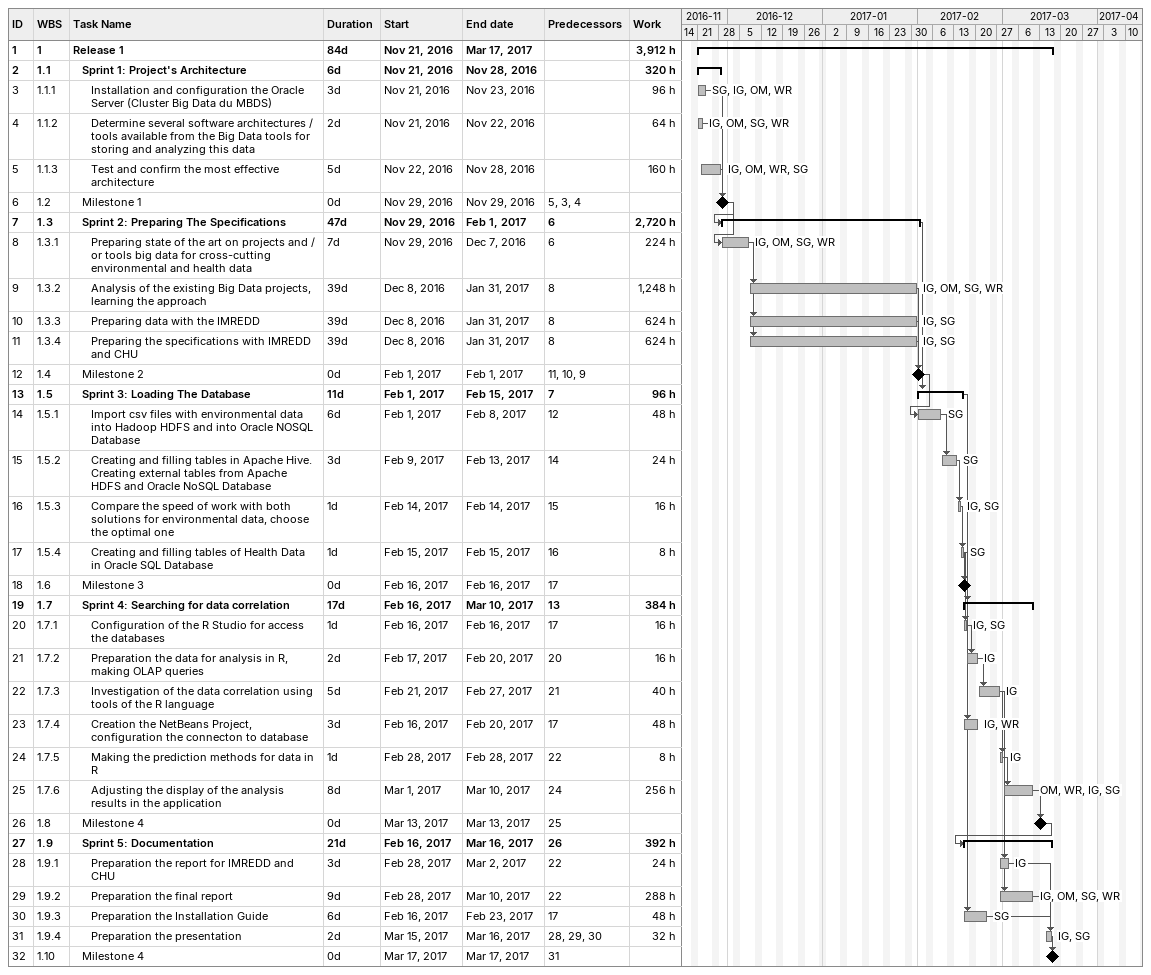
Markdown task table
| ID | WBS | Task | Duration | Start | Finish | Predecessors | Resources | Work (h) |
|---|---|---|---|---|---|---|---|---|
| 1 | 1 | **Release 1** | 84d | 2016-11-21 | 2017-03-17 |  |  | 3912 |
| 2 | 1.1 | **Sprint 1: Project's Architecture** | 6d | 2016-11-21 | 2016-11-28 |  |  | 320 |
| 3 | 1.1.1 | Installation and configuration the Oracle Server (Cluster Big Data du MBDS) | 3d | 2016-11-21 | 2016-11-23 |  | SG, IG, OM, WR | 96 |
| 4 | 1.1.2 | Determine several software architectures / tools available from the Big Data tools for storing and analyzing this data | 2d | 2016-11-21 | 2016-11-22 |  | IG, OM, SG, WR | 64 |
| 5 | 1.1.3 | Test and confirm the most effective architecture | 5d | 2016-11-22 | 2016-11-28 |  | IG, OM, WR, SG | 160 |
| 6 | 1.2 | Milestone 1 | 0d | 2016-11-29 | 2016-11-29 | 5, 3, 4 |  |  |
| 7 | 1.3 | **Sprint 2: Preparing The Specifications** | 47d | 2016-11-29 | 2017-02-01 | 6 |  | 2720 |
| 8 | 1.3.1 | Preparing state of the art on projects and / or tools big data for cross-cutting environmental and health data | 7d | 2016-11-29 | 2016-12-07 | 6 | IG, OM, SG, WR | 224 |
| 9 | 1.3.2 | Analysis of the existing Big Data projects, learning the approach | 39d | 2016-12-08 | 2017-01-31 | 8 | IG, OM, SG, WR | 1248 |
| 10 | 1.3.3 | Preparing data with the IMREDD | 39d | 2016-12-08 | 2017-01-31 | 8 | IG, SG | 624 |
| 11 | 1.3.4 | Preparing the specifications with IMREDD and CHU | 39d | 2016-12-08 | 2017-01-31 | 8 | IG, SG | 624 |
| 12 | 1.4 | Milestone 2 | 0d | 2017-02-01 | 2017-02-01 | 11, 10, 9 |  |  |
| 13 | 1.5 | **Sprint 3: Loading The Database** | 11d | 2017-02-01 | 2017-02-15 | 7 |  | 96 |
| 14 | 1.5.1 | Import csv files with environmental data into Hadoop HDFS and into Oracle NOSQL Database | 6d | 2017-02-01 | 2017-02-08 | 12 | SG | 48 |
| 15 | 1.5.2 | Creating and filling tables in Apache Hive. Creating external tables from Apache HDFS and Oracle NoSQL Database | 3d | 2017-02-09 | 2017-02-13 | 14 | SG | 24 |
| 16 | 1.5.3 | Compare the speed of work with both solutions for environmental data, choose the optimal one | 1d | 2017-02-14 | 2017-02-14 | 15 | IG, SG | 16 |
| 17 | 1.5.4 | Creating and filling tables of Health Data in Oracle SQL Database | 1d | 2017-02-15 | 2017-02-15 | 16 | SG | 8 |
| 18 | 1.6 | Milestone 3 | 0d | 2017-02-16 | 2017-02-16 | 17 |  |  |
| 19 | 1.7 | **Sprint 4: Searching for data correlation** | 17d | 2017-02-16 | 2017-03-10 | 13 |  | 384 |
| 20 | 1.7.1 | Configuration of the R Studio for access the databases | 1d | 2017-02-16 | 2017-02-16 | 17 | IG, SG | 16 |
| 21 | 1.7.2 | Preparation the data for analysis in R, making OLAP queries | 2d | 2017-02-17 | 2017-02-20 | 20 | IG | 16 |
| 22 | 1.7.3 | Investigation of the data correlation using tools of the R language | 5d | 2017-02-21 | 2017-02-27 | 21 | IG | 40 |
| 23 | 1.7.4 | Creation the NetBeans Project, configuration the connecton to database | 3d | 2017-02-16 | 2017-02-20 | 17 | IG, WR | 48 |
| 24 | 1.7.5 | Making the prediction methods for data in R | 1d | 2017-02-28 | 2017-02-28 | 22 | IG | 8 |
| 25 | 1.7.6 | Adjusting the display of the analysis results in the application | 8d | 2017-03-01 | 2017-03-10 | 24 | OM, WR, IG, SG | 256 |
| 26 | 1.8 | Milestone 4 | 0d | 2017-03-13 | 2017-03-13 | 25 |  |  |
| 27 | 1.9 | **Sprint 5: Documentation** | 21d | 2017-02-16 | 2017-03-16 | 26 |  | 392 |
| 28 | 1.9.1 | Preparation the report for IMREDD and CHU | 3d | 2017-02-28 | 2017-03-02 | 22 | IG | 24 |
| 29 | 1.9.2 | Preparation the final report | 9d | 2017-02-28 | 2017-03-10 | 22 | IG, OM, SG, WR | 288 |
| 30 | 1.9.3 | Preparation the Installation Guide | 6d | 2017-02-16 | 2017-02-23 | 17 | SG | 48 |
| 31 | 1.9.4 | Preparation the presentation | 2d | 2017-03-15 | 2017-03-16 | 28, 29, 30 | IG, SG | 32 |
| 32 | 1.10 | Milestone 4 | 0d | 2017-03-17 | 2017-03-17 | 31 |  |  |
